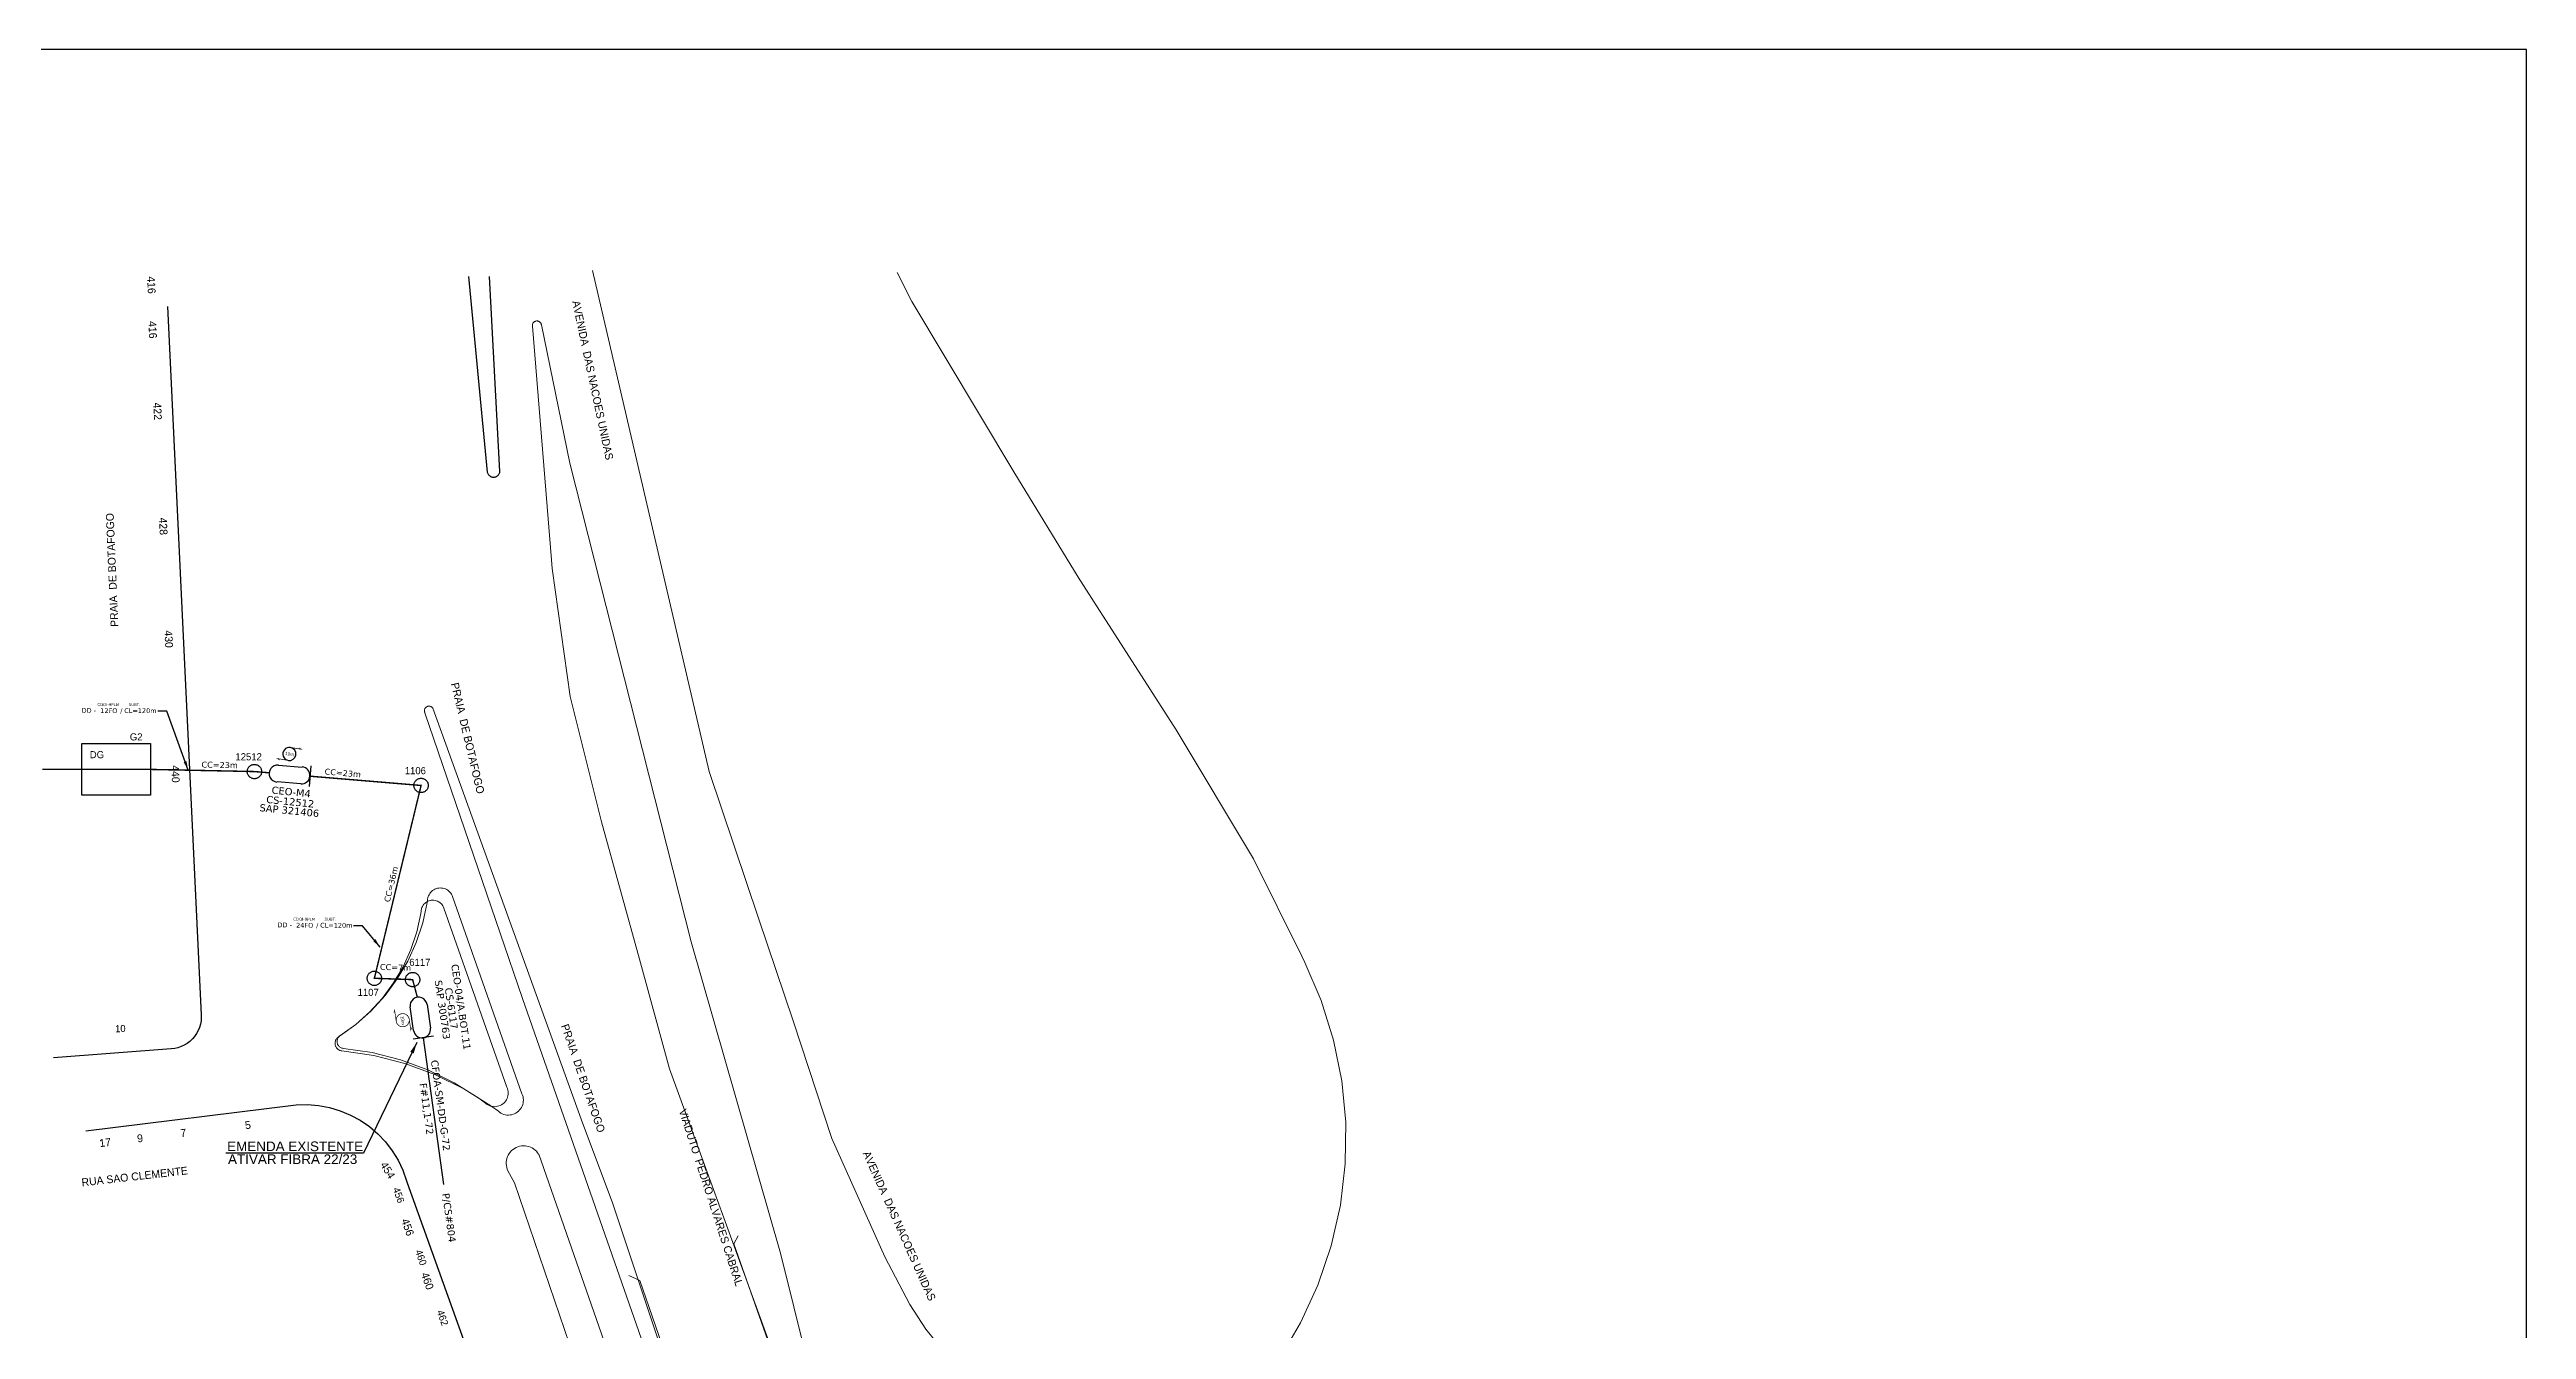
# Model space of a CAD drawing. Header units: millimetres. Extents: x 3753 to 6511, y 627 to 1221.
# Drawn here: x 5007 to 5551, y 941 to 1221 of the extents above; entities that cross this region are included whole.
import ezdxf
from ezdxf.enums import TextEntityAlignment as Align

# ---------------------------------------------------------------- set-up
doc = ezdxf.new("R2010")
doc.units = ezdxf.units.MM
doc.linetypes.add('PHANTOM2', pattern=[1.25, 0.625, -0.125, 0.125, -0.125, 0.125, -0.125])
for name, color, linetype in [('10.1-Caixas Subterrâneas', 5, 'Continuous'), ('CD a instalar', 1, 'Continuous'), ('CEO', 1, 'Continuous'), ('Folga', 1, 'Continuous'), ('label_cabos', 7, 'Continuous'), ('Legenda', 1, 'Continuous'), ('SURVEYS_LEGENDAS', 7, 'Continuous'), ('TEXTOS', 2, 'Continuous')]:
    doc.layers.add(name, color=color, linetype=linetype)
doc.layers.add('EXTRA', color=50, linetype='Continuous', plot=False)
doc.styles.add('ARIAL', font='arial.ttf')
doc.styles.add('siredit', font='verdana.ttf')
doc.dimstyles.new('CC', dxfattribs={"dimtxt": 1, "dimasz": 2, "dimexe": 0.18, "dimexo": 0.0625, "dimgap": 0.09, "dimtad": 0, "dimdec": 0, "dimrnd": 1, "dimzin": 0, "dimdsep": 46, "dimtxsty": 'siredit', "dimblk": 'NONE', "dimcen": 0, "dimse1": 1, "dimse2": 1, "dimsd1": 1, "dimsd2": 1, "dimclrt": 7, "dimadec": 0, "dimazin": 0, "dimtfac": 1, "dimtdec": 0, "dimtofl": 0, "dimtmove": 0, "dimatfit": 3, "dimfxl": 0, "dimtolj": 1, "dimtzin": 0, "dimarcsym": 0})
doc.dimstyles.get("Standard").update_dxf_attribs({"dimtxt": 0.18, "dimasz": 0.18, "dimexe": 0.18, "dimexo": 0.0625, "dimgap": 0.09, "dimtad": 0, "dimtih": 1, "dimtoh": 1, "dimdec": 4, "dimzin": 0, "dimdsep": 46, "dimtxsty": 'Standard', "dimcen": 0.09, "dimadec": 0, "dimazin": 0, "dimtfac": 1, "dimtdec": 4, "dimtofl": 0, "dimtmove": 0, "dimatfit": 3, "dimfxl": 0, "dimtolj": 1, "dimtzin": 0, "dimarcsym": 0})

# ---------------------------------------------------------------- blocks, each defined once
blk = doc.blocks.new('MHMZ')
at = {"linetype": 'PHANTOM2'}
blk.add_circle((0, 0), 0.0000101, dxfattribs=at)
blk = doc.blocks.new('A$C07E14978')
at = {"layer": 'Folga', "color": 1, "const_width": 0.137}
for points in [[(2.23, 0.28), (0.03, 0.28), (0.47, 0.06)], [(2.23, 2.92), (4.42, 2.92), (3.98, 3.13)]]:
    blk.add_lwpolyline(points, dxfattribs=at)
at = {"layer": 'Folga', "color": 1, "const_width": 0.146}
blk.add_lwpolyline([(2.23, 2.92, 1.000012), (2.23, 0.28, 0.999978)], format="xyb", close=True, dxfattribs=at)
at = {"layer": 'Folga', "color": 1}
blk.add_text('10m', height=0.659, dxfattribs=at).set_placement((1.38, 1.27))
blk = doc.blocks.new('_None')
blk = doc.blocks.new('LEGENDA DOS CABOS')
at = {"layer": 'EXTRA', "style": 'siredit'}
for tag, p in [('ID', (4.6, 0.97)), ('XX', (9.03, 0.97))]:
    blk.add_attdef(tag, text='', height=0.48, rotation=359.69, dxfattribs=at).set_placement(p, align=Align.MIDDLE_CENTER)
at = {"layer": 'Legenda', "color": 7, "style": 'siredit'}
for tag, p in [('TIPO_CABO', (1.31, 0)), ('CABO', (4.69, -0.05)), ('/', (6.81, -0.05)), ('METROS', (10.03, -0.05))]:
    blk.add_attdef(tag, text='', height=0.8, rotation=359.69, dxfattribs=at).set_placement(p, align=Align.MIDDLE_CENTER)

msp = doc.modelspace()

# ---------------------------------------------------------------- linework, layer by layer
at = {"linetype": 'Continuous'}
msp.add_lwpolyline([(5551.11, 1221.45), (4712.55, 1221.45), (4712.55, 627.45), (5551.11, 627.45), (5551.11, 1221.45)], dxfattribs=at)
at = {"color": 120}
for points in [[(5099.15, 1171.66), (5103.31, 1128.7), (5103.35, 1128.56), (5103.41, 1128.41), (5103.48, 1128.28), (5103.56, 1128.17), (5103.66, 1128.06), (5103.76, 1127.96), (5103.88, 1127.86), (5104.01, 1127.78), (5104.15, 1127.71), (5104.29, 1127.67), (5104.44, 1127.64), (5104.58, 1127.61), (5104.72, 1127.61), (5104.88, 1127.63), (5105.02, 1127.66), (5105.16, 1127.7), (5105.31, 1127.76), (5105.44, 1127.83), (5105.55, 1127.91), (5105.66, 1128), (5105.76, 1128.11), (5105.87, 1128.23), (5105.94, 1128.36), (5106.01, 1128.48), (5106.05, 1128.63), (5106.08, 1128.77), (5106.09, 1128.83), (5103.78, 1171.66)], [(5033.06, 1165.06), (5040.51, 1009.57), (5040.51, 1009.02), (5040.46, 1008.27), (5040.33, 1007.54), (5040.11, 1006.81), (5039.81, 1006.13), (5039.46, 1005.47), (5039.04, 1004.86), (5038.54, 1004.3), (5038, 1003.78), (5037.41, 1003.33), (5036.77, 1002.94), (5036.1, 1002.61), (5035.38, 1002.37), (5034.67, 1002.2), (5033.92, 1002.1), (5008.07, 1000.17)], [(5015.13, 984.13), (5061.36, 989.81), (5063.81, 989.88), (5066.24, 989.68), (5068.64, 989.24), (5070.99, 988.55), (5073.25, 987.61), (5075.39, 986.45), (5077.41, 985.06), (5079.27, 983.48), (5080.94, 981.7), (5082.43, 979.77), (5083.71, 977.69), (5084.76, 975.48), (5085.57, 973.18), (5085.72, 972.69), (5122.79, 869.38)]]:
    msp.add_lwpolyline(points, dxfattribs=at)
at = {"color": 114, "lineweight": 20}
for points in [[(5126.39, 1172.93), (5152.01, 1062.98), (5162.95, 1030.62), (5170.5, 1008.26), (5179, 982.46), (5190.62, 956.49), (5196.07, 946.01), (5199.62, 940.59), (5203.71, 935.59)], [(5237.27, 1099.13), (5233.09, 1105.63), (5218.92, 1128.81), (5196.51, 1166.15), (5193.31, 1172.52)], [(5277.26, 934.13), (5281.91, 941.98), (5285.73, 950.27), (5288.65, 958.91), (5290.65, 967.82), (5291.71, 976.88), (5291.81, 986.01), (5290.96, 995.09), (5289.16, 1004.03), (5286.45, 1012.75), (5282.83, 1021.11), (5282.16, 1022.46), (5271.6, 1043.82), (5254.6, 1072.15), (5237.27, 1099.13)]]:
    msp.add_lwpolyline(points, dxfattribs=at)
at = {"color": 98, "lineweight": 20}
for points in [[(5143.33, 997.72), (5136.7, 1021.81), (5128.4, 1051.96), (5121.54, 1079.47), (5117.59, 1107.54), (5117.43, 1109.49), (5113.22, 1160.78), (5113.22, 1160.88), (5113.22, 1161), (5113.23, 1161.1), (5113.26, 1161.2), (5113.3, 1161.3), (5113.34, 1161.38), (5113.4, 1161.47), (5113.46, 1161.55), (5113.54, 1161.63), (5113.62, 1161.7), (5113.7, 1161.75), (5113.8, 1161.8), (5113.9, 1161.84), (5114, 1161.87), (5114.1, 1161.88), (5114.2, 1161.88), (5114.3, 1161.88), (5114.42, 1161.87), (5114.52, 1161.84), (5114.6, 1161.8), (5114.7, 1161.75), (5114.79, 1161.7), (5114.87, 1161.63), (5114.95, 1161.55), (5115.02, 1161.48), (5115.07, 1161.38), (5115.12, 1161.3), (5115.16, 1161.2), (5115.17, 1161.1), (5115.19, 1161.07), (5121.47, 1130.68), (5148.1, 1025.64), (5167.7, 957.26), (5188.28, 874.57), (5143.33, 997.72)], [(5130.8, 968.3), (5123.95, 986.7), (5091.36, 1076.87), (5091.31, 1076.96), (5091.24, 1077.04), (5091.16, 1077.11), (5091.08, 1077.17), (5090.98, 1077.23), (5090.89, 1077.27), (5090.79, 1077.31), (5090.69, 1077.33), (5090.58, 1077.34), (5090.48, 1077.34), (5090.38, 1077.34), (5090.26, 1077.31), (5090.16, 1077.28), (5090.08, 1077.26), (5089.98, 1077.2), (5089.89, 1077.14), (5089.81, 1077.07), (5089.73, 1077), (5089.68, 1076.91), (5089.62, 1076.83), (5089.58, 1076.73), (5089.53, 1076.63), (5089.52, 1076.53), (5089.51, 1076.41), (5089.51, 1076.31), (5089.51, 1076.21), (5089.53, 1076.11), (5089.56, 1076), (5089.61, 1075.91), (5106.15, 1027.49), (5111.05, 1013.2), (5164.29, 860.93)], [(5095.7, 1035.56), (5110.93, 992.29), (5110.93, 992.27), (5111.06, 991.96), (5111.16, 991.61), (5111.21, 991.28), (5111.23, 990.93), (5111.21, 990.58), (5111.17, 990.24), (5111.08, 989.91), (5110.96, 989.58), (5110.8, 989.28), (5110.61, 988.98), (5110.4, 988.71), (5110.16, 988.47), (5109.9, 988.25), (5109.61, 988.05), (5109.3, 987.9), (5108.98, 987.77), (5108.64, 987.68), (5108.3, 987.62), (5107.95, 987.6), (5107.61, 987.61), (5107.27, 987.67), (5106.94, 987.75), (5106.61, 987.87), (5106.29, 988.02), (5106.01, 988.21), (5105.74, 988.42), (5104.11, 989.63), (5098.14, 993.37), (5091.82, 996.49), (5085.22, 998.92), (5078.38, 1000.67), (5071.4, 1001.67), (5071.23, 1001.7), (5071.06, 1001.74), (5070.9, 1001.8), (5070.74, 1001.88), (5070.59, 1001.97), (5070.46, 1002.08), (5070.33, 1002.2), (5070.22, 1002.34), (5070.12, 1002.48), (5070.03, 1002.64), (5070, 1002.72), (5069.97, 1002.8), (5069.91, 1002.97), (5069.89, 1003.14), (5069.87, 1003.31), (5069.89, 1003.5), (5069.91, 1003.67), (5069.96, 1003.84), (5070.01, 1004), (5070.09, 1004.15), (5070.19, 1004.31), (5070.29, 1004.44), (5070.42, 1004.57), (5070.54, 1004.68), (5070.7, 1004.78), (5070.74, 1004.81), (5074.42, 1007.46), (5077.81, 1010.46), (5080.87, 1013.81), (5083.54, 1017.47), (5085.83, 1021.37), (5087.7, 1025.5), (5089.13, 1029.79), (5090.11, 1034.23), (5090.28, 1035.41), (5090.38, 1035.7), (5090.51, 1035.96), (5090.66, 1036.22), (5090.85, 1036.46), (5091.06, 1036.67), (5091.29, 1036.86), (5091.54, 1037.03), (5091.79, 1037.17), (5092.08, 1037.29), (5092.37, 1037.37), (5092.65, 1037.42), (5092.95, 1037.45), (5093.25, 1037.43), (5093.55, 1037.39), (5093.84, 1037.32), (5094.12, 1037.22), (5094.4, 1037.09), (5094.64, 1036.93), (5094.88, 1036.74), (5095.1, 1036.54), (5095.28, 1036.32), (5095.45, 1036.06), (5095.6, 1035.8), (5095.7, 1035.56)], [(5093.79, 1033.04), (5107.63, 993.7), (5107.63, 993.69), (5107.75, 993.4), (5107.84, 993.09), (5107.89, 992.79), (5107.9, 992.47), (5107.89, 992.16), (5107.85, 991.84), (5107.77, 991.55), (5107.66, 991.25), (5107.51, 990.97), (5107.35, 990.7), (5107.15, 990.45), (5106.93, 990.23), (5106.7, 990.04), (5106.44, 989.86), (5106.15, 989.71), (5105.86, 989.6), (5105.55, 989.52), (5105.24, 989.47), (5104.93, 989.44), (5104.62, 989.45), (5104.3, 989.5), (5104, 989.58), (5103.71, 989.69), (5103.42, 989.83), (5103.16, 990), (5102.91, 990.19), (5101.43, 991.29), (5096.01, 994.69), (5090.26, 997.53), (5084.26, 999.74), (5078.04, 1001.32), (5071.7, 1002.23), (5071.54, 1002.26), (5071.39, 1002.3), (5071.24, 1002.35), (5071.1, 1002.43), (5070.96, 1002.5), (5070.84, 1002.61), (5070.72, 1002.71), (5070.62, 1002.84), (5070.53, 1002.97), (5070.45, 1003.12), (5070.43, 1003.19), (5070.4, 1003.26), (5070.35, 1003.41), (5070.32, 1003.57), (5070.31, 1003.73), (5070.32, 1003.9), (5070.35, 1004.05), (5070.39, 1004.21), (5070.44, 1004.35), (5070.5, 1004.49), (5070.59, 1004.64), (5070.69, 1004.75), (5070.8, 1004.87), (5070.92, 1004.97), (5071.06, 1005.07), (5071.1, 1005.09), (5074.44, 1007.5), (5077.52, 1010.23), (5080.31, 1013.27), (5082.74, 1016.6), (5084.82, 1020.15), (5086.52, 1023.9), (5087.82, 1027.8), (5088.7, 1031.83), (5088.86, 1032.91), (5088.95, 1033.17), (5089.07, 1033.41), (5089.21, 1033.64), (5089.38, 1033.86), (5089.57, 1034.06), (5089.78, 1034.22), (5090, 1034.38), (5090.24, 1034.51), (5090.5, 1034.61), (5090.76, 1034.69), (5091.02, 1034.73), (5091.29, 1034.76), (5091.56, 1034.74), (5091.84, 1034.71), (5092.1, 1034.64), (5092.36, 1034.55), (5092.6, 1034.43), (5092.82, 1034.29), (5093.05, 1034.12), (5093.24, 1033.94), (5093.41, 1033.73), (5093.57, 1033.5), (5093.7, 1033.26), (5093.79, 1033.04)], [(5159.76, 849.56), (5114.6, 978.99), (5114.59, 979.02), (5114.36, 979.34), (5114.09, 979.66), (5113.8, 979.93), (5113.49, 980.17), (5113.14, 980.39), (5112.77, 980.56), (5112.4, 980.69), (5112, 980.79), (5111.6, 980.83), (5111.2, 980.85), (5110.8, 980.82), (5110.4, 980.75), (5110.01, 980.63), (5109.64, 980.47), (5109.3, 980.27), (5108.97, 980.04), (5108.65, 979.79), (5108.38, 979.5), (5108.14, 979.17), (5107.92, 978.83), (5107.75, 978.47), (5107.62, 978.09), (5107.52, 977.7), (5107.47, 977.3), (5107.47, 976.9), (5107.5, 976.5), (5107.57, 976.1), (5107.68, 975.71), (5107.84, 975.34)], [(5107.84, 975.34), (5109.32, 972.73), (5152.08, 847.2)], [(5168.34, 855.68), (5130.8, 968.3)]]:
    msp.add_lwpolyline(points, dxfattribs=at)
msp.add_lwpolyline([(5014.3, 1069.14), (5029.36, 1069.14), (5029.36, 1057.79), (5014.3, 1057.79)], close=True)
at = {"color": 190, "lineweight": 20}
for points in [[(5158.42, 961.08), (5157.42, 959.33), (5186.29, 877.36)], [(5134.37, 952.37), (5136.78, 951.3), (5193.76, 786.59), (5203.21, 763.79), (5214.92, 743.03), (5231.67, 718.65), (5245.11, 703.22), (5257.6, 691.21), (5269.48, 682.04), (5277.59, 676.48), (5278.29, 674.7)]]:
    msp.add_lwpolyline(points, dxfattribs=at)
at = {"layer": '10.1-Caixas Subterrâneas', "color": 1}
for p, q in [((5062.35, 1060.27), (5057.13, 1060.7)), ((5057.44, 1064.42), (5062.66, 1063.99))]:
    msp.add_line(p, q, dxfattribs=at)
at = {"layer": '10.1-Caixas Subterrâneas'}
for p, q in [((5090.07, 1011.86), (5090.83, 1006.68)), ((5087.14, 1006.14), (5086.37, 1011.32)), ((5089.26, 1004.56), (5093.69, 972.33))]:
    msp.add_line(p, q, dxfattribs=at)
at = {"layer": '10.1-Caixas Subterrâneas', "color": 1}
msp.add_lwpolyline([(5064.55, 1064.22), (5064.18, 1059.73)], dxfattribs=at)
at = {"layer": '10.1-Caixas Subterrâneas'}
msp.add_lwpolyline([(5091.48, 1004.89), (5087.03, 1004.23)], dxfattribs=at)
at = {"layer": '10.1-Caixas Subterrâneas', "color": 1}
for centre, start, end in [((5057.28, 1062.56), 85.2375, 265.2375), ((5062.5, 1062.13), 265.2375, 85.2375)]:
    msp.add_arc(centre, 1.87, start, end, dxfattribs=at)
at = {"layer": '10.1-Caixas Subterrâneas'}
for centre, start, end in [((5088.22, 1011.59), 8.3677, 188.3677), ((5088.98, 1006.41), 188.3677, 8.3677)]:
    msp.add_arc(centre, 1.87, start, end, dxfattribs=at)
at = {"layer": 'CD a instalar', "linetype": 'ByBlock', "const_width": 0.312}
for points in [[(5029.36, 1063.46), (5005.59, 1063.46)], [(5055.42, 1062.72), (5052.17, 1062.99), (5029.36, 1063.46)], [(5087.95, 1013.44), (5086.91, 1017.33), (5078.51, 1017.61), (5088.77, 1059.94), (5064.36, 1061.97)]]:
    msp.add_lwpolyline(points, dxfattribs=at)

# ---------------------------------------------------------------- block references
at = {"layer": '10.1-Caixas Subterrâneas', "xscale": 156000.0000000003, "yscale": 156000, "zscale": 156000, "rotation": 19.98627141089417}
for p in [(5052.17, 1062.99), (5088.77, 1059.94), (5078.51, 1017.61), (5086.91, 1017.33)]:
    msp.add_blockref('MHMZ', p, dxfattribs=at)
at = {"layer": 'Folga', "yscale": 1.094724348373802, "zscale": 1.094724347556441}
for p, xscale, rotation in [((5057.16, 1065.54), 1.094724347608505, 350.4086696626676), ((5082.65, 1010.58), 1.094724347947547, 278.368676922194)]:
    msp.add_blockref('A$C07E14978', p, dxfattribs=dict(at, xscale=xscale, rotation=rotation))
at = {"layer": 'label_cabos', "color": 0, "xscale": 1.300000000000182, "yscale": 1.299999999999955, "zscale": 1.3}
for p, values in [((5014.1, 1076.42), {'ID': 'CDOI-9PLM', 'CABO': '12FO', 'METROS': 'CL=120m', 'XX': 'SUBT.', '/': '/', 'TIPO_CABO': 'DD -'}), ((5057.11, 1029.32), {'ID': 'CDOI-9PLM', 'CABO': '24FO', 'METROS': 'CL=120m', 'XX': 'SUBT.', '/': '/', 'TIPO_CABO': 'DD -'})]:
    msp.add_blockref('LEGENDA DOS CABOS', p, dxfattribs=at).add_auto_attribs(values)

# ---------------------------------------------------------------- texts
for s, height, rotation, p in [('416', 1.716, 272.7734, (5028.6, 1171.65)), ('416', 1.716, 272.7734, (5028.88, 1161.82)), ('422', 1.716, 272.7734, (5029.96, 1143.94)), ('428', 1.716, 272.7734, (5031.21, 1118.7)), ('430', 1.716, 272.7734, (5032.42, 1093.93)), ('440', 1.716, 272.7734, (5033.88, 1064.34)), ('10', 1.56, 1.5602, (5021.58, 1005.76)), ('7', 1.72, 7.0092, (5036.02, 982.74)), ('5', 1.72, 7.0092, (5050.21, 984.48)), ('17', 1.716, 7.0092, (5018.23, 980.55)), ('9', 1.72, 7.0092, (5026.52, 981.57)), ('454', 1.716, 301.6217, (5079.72, 976.67)), ('456', 1.56, 289.7048, (5082.53, 971.4)), ('456', 1.716, 289.7048, (5084.38, 964.5)), ('460', 1.56, 289.7048, (5087.44, 957.71)), ('460', 1.56, 289.7048, (5087.44, 957.71)), ('460', 1.716, 289.7048, (5088.71, 952.7)), ('460', 1.716, 289.7048, (5088.71, 952.7)), ('462', 1.56, 289.7048, (5092.19, 944.47)), ('462', 1.56, 289.7048, (5092.19, 944.47))]:
    msp.add_text(s, height=height, rotation=rotation).set_placement(p)
at = {"color": 252}
for s, rotation, p in [('AVENIDA  DAS NACOES UNIDAS', 282.0143, (5121.92, 1166.16)), ('PRAIA  DE BOTAFOGO', 92.4422, (5022.31, 1094.79)), ('PRAIA  DE BOTAFOGO', 283.3083, (5095.31, 1082.28)), ('PRAIA  DE BOTAFOGO', 289.0246, (5119.48, 1007.21)), ('VIADUTO  PEDRO ALVARES CABRAL', 287.9539, (5145.35, 988.58)), ('AVENIDA  DAS NACOES UNIDAS', 294.1175, (5185.72, 979.21)), ('RUA SAO CLEMENTE', 6.5227, (5014.31, 971.94))]:
    msp.add_text(s, height=1.716, rotation=rotation, dxfattribs=at).set_placement(p)
at = {"color": 7, "style": 'siredit'}
for s, rotation, p in [('CC=23m', 358.8103, (5044.54, 1064.45)), ('CC=23m', 355.2375, (5071.58, 1062.68)), ('CC=36m', 76.3675, (5082.18, 1038.26)), ('CC=7m', 358.1058, (5083.16, 1020.02))]:
    msp.add_text(s, height=1.3, rotation=rotation, dxfattribs=at).set_placement(p, align=Align.MIDDLE_CENTER)
at = {"layer": '10.1-Caixas Subterrâneas'}
for s, p in [('12512', (5050.9, 1066.24)), ('1106', (5087.51, 1063.19)), ('6117', (5088.5, 1021.13)), ('1107', (5077.16, 1014.53))]:
    msp.add_text(s, height=1.56, dxfattribs=at).set_placement(p, align=Align.MIDDLE_CENTER)
at = {"layer": 'CEO', "color": 7, "style": 'siredit'}
for s, height, rotation, p in [('SAP 321406', 1.581, 354.1901, (5059.92, 1055.22)), ('CS-12512', 1.581, 354.1901, (5060.12, 1057.17)), ('CEO-M4', 1.581, 354.1901, (5060.33, 1059.31)), ('CEO-04/A.BOT.11', 1.5815, 278.3677, (5098.33, 1011.43)), ('SAP 300763', 1.581, 278.3677, (5094.27, 1010.83)), ('CS-6117', 1.581, 278.3677, (5096.21, 1011.12))]:
    msp.add_text(s, height=height, rotation=rotation, dxfattribs=at).set_placement(p, align=Align.TOP_CENTER)
for s, height, p in [('CFOA-SM-DD-G-72', 1.5815, (5093.06, 989.73)), ('F#11,1-72', 1.581, (5089.98, 988.96)), ('P/CS#804', 1.581, (5094.92, 965.07))]:
    msp.add_text(s, height=height, rotation=277.832, dxfattribs=at).set_placement(p, align=Align.MIDDLE_CENTER)
at = {"layer": 'SURVEYS_LEGENDAS', "color": 0}
for s, p in [('DG ', (5016.02, 1065.92)), ('G2', (5024.81, 1069.82))]:
    msp.add_text(s, height=1.56, dxfattribs=at).set_placement(p)
at = {"layer": 'TEXTOS', "color": 1, "lineweight": 15, "style": 'ARIAL'}
for s, p in [('EMENDA EXISTENTE', (5046.17, 979.68)), ('ATIVAR FIBRA 22/23', (5046.37, 976.86))]:
    msp.add_text(s, height=2.1141, dxfattribs=at).set_placement(p)

# ---------------------------------------------------------------- leaders
at = {"color": 1}
msp.add_leader([(5087.86, 1003.55), (5076.12, 979.25), (5045.9, 979.25)], dimstyle='Standard', override={"dimasz": 2.5, "dimgap": 0.09, "dimtad": 0}, dxfattribs=at)
at = {"layer": 'label_cabos'}
for points in [[(5037.62, 1063.29), (5032.94, 1076.25), (5030.94, 1076.25)], [(5079.76, 1024.43), (5075.94, 1029.15), (5073.94, 1029.15)]]:
    msp.add_leader(points, dimstyle='CC', override={"dimgap": 0.09, "dimtad": 0}, dxfattribs=at)

doc.saveas('drawing.dxf')
